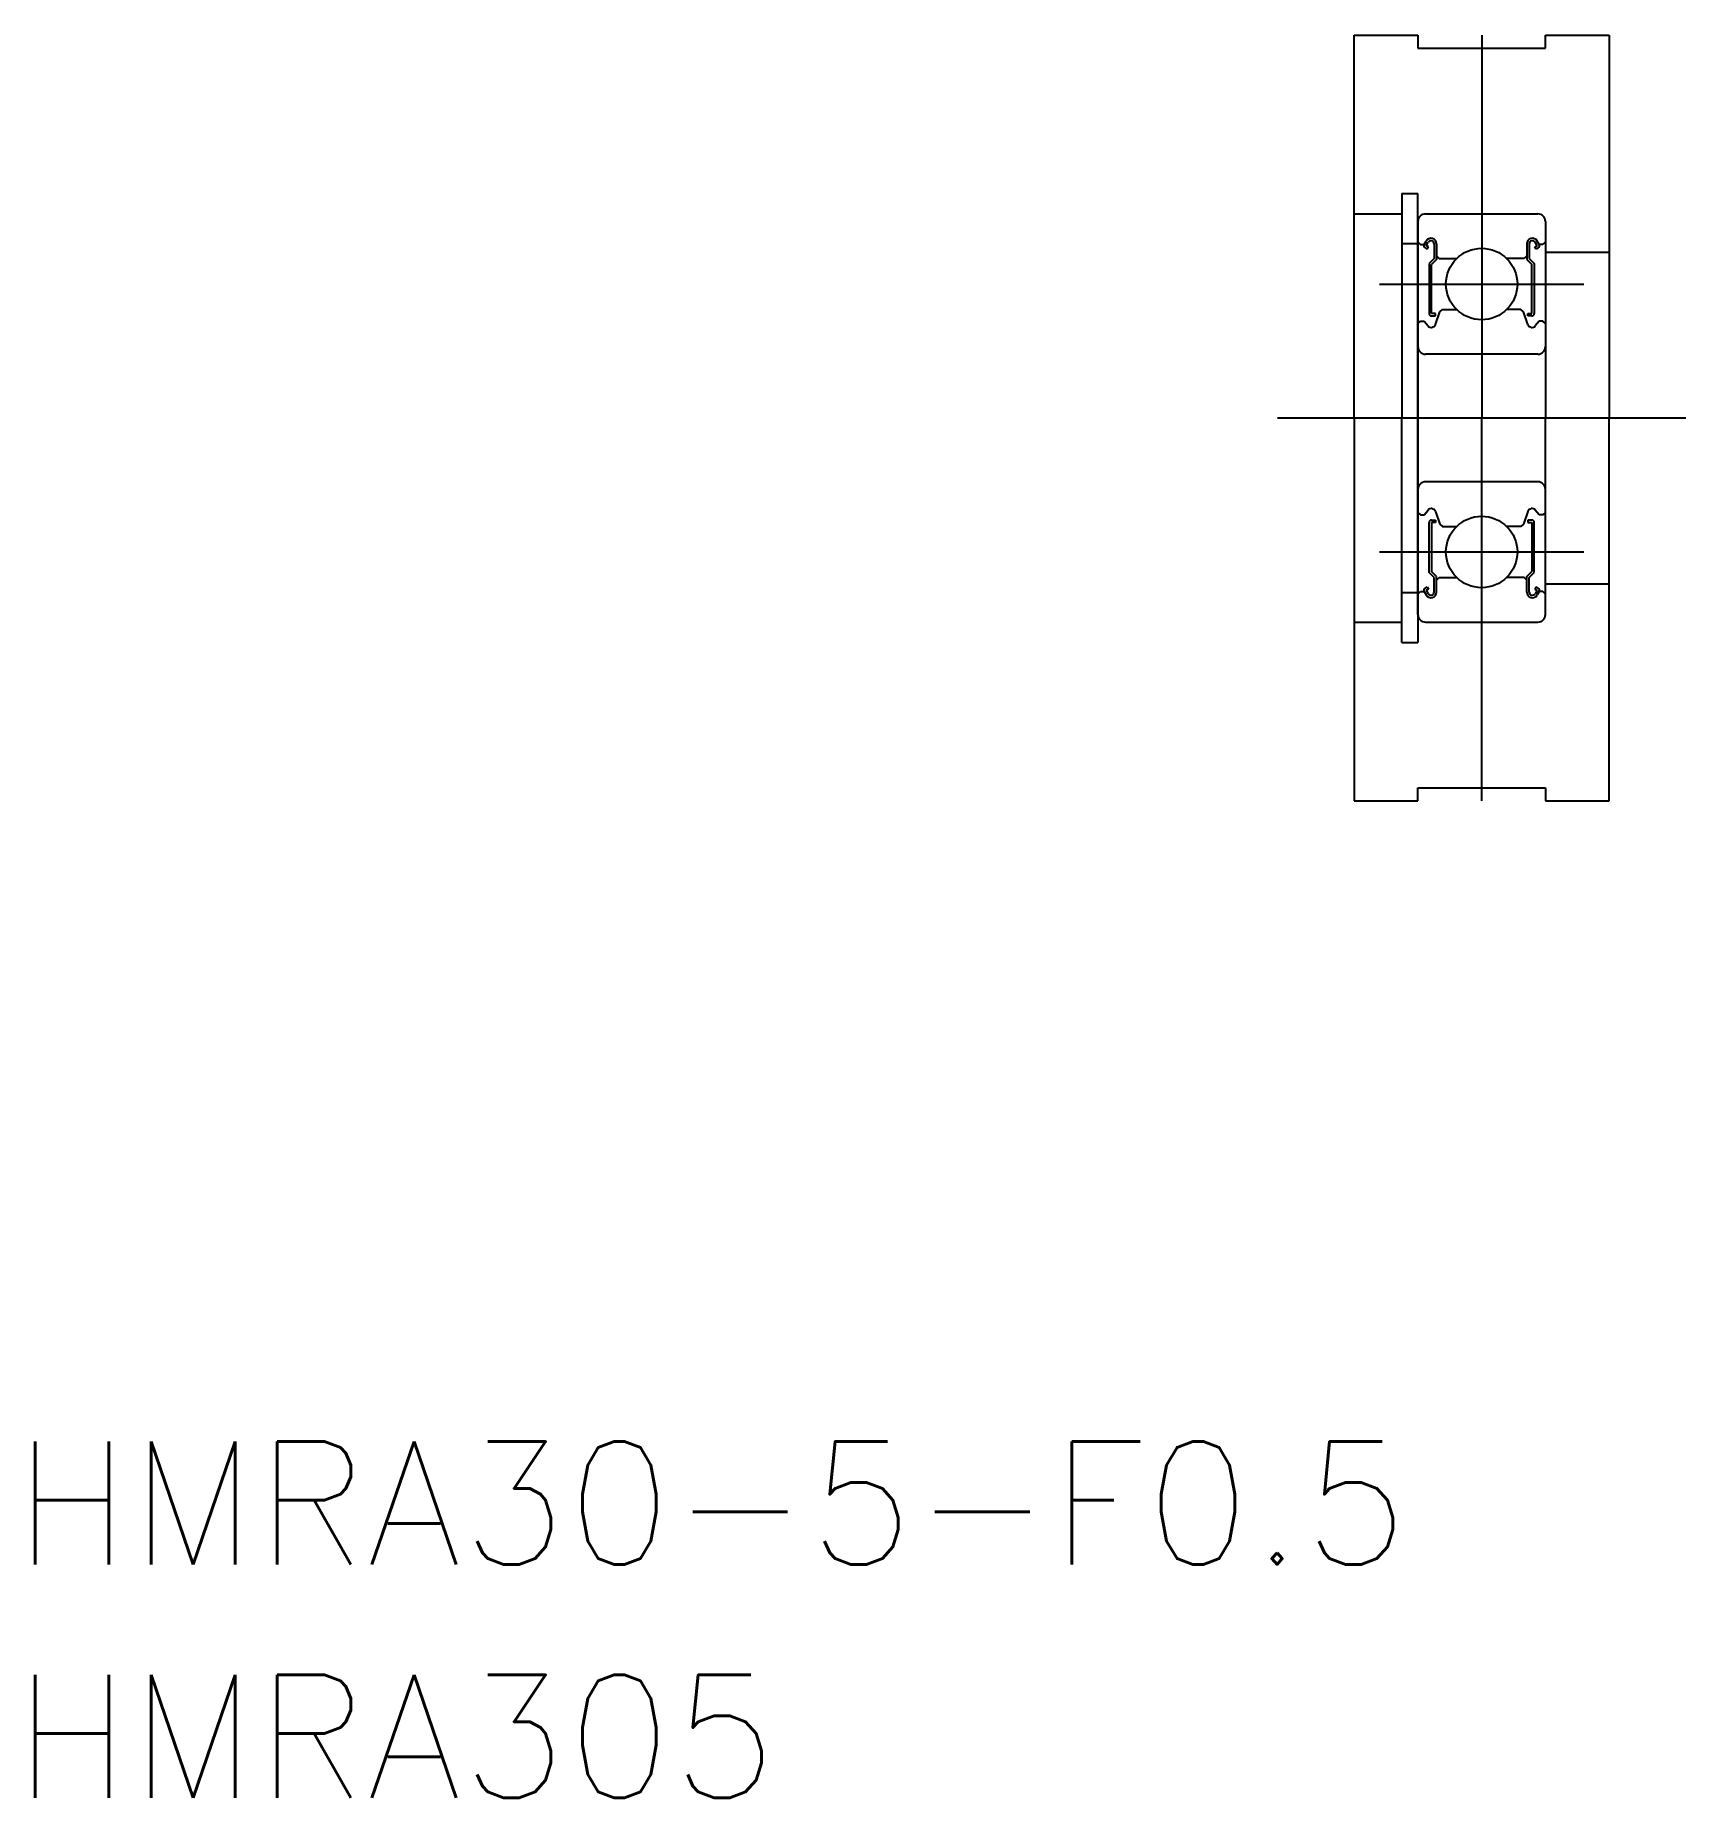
# Model space of a CAD drawing. Extents: x 154.8 to 219.5, y 104.5 to 173.5.
import ezdxf

# ---------------------------------------------------------------- set-up
doc = ezdxf.new("R2010")
doc.units = 0
doc.linetypes.add('CENTER', pattern=[50.8, 31.75, -6.35, 6.35, -6.35])
doc.layers.get('0').update_dxf_attribs({"linetype": 'CONTINUOUS'})
doc.layers.add('CENTER', color=1, linetype='CENTER')
doc.styles.get("Standard").update_dxf_attribs({"font": 'txt.shx'})

msp = doc.modelspace()

# ---------------------------------------------------------------- linework, layer by layer
at = {"color": 7, "linetype": 'CONTINUOUS'}
for p, q in [((206.535, 158.535), (206.535, 173.535)), ((206.535, 173.535), (209.035, 173.535)), ((209.035, 173.535), (209.035, 173.035)), ((214.035, 173.535), (216.535, 173.535)), ((214.035, 173.035), (214.035, 173.535)), ((216.535, 173.535), (216.535, 158.535)), ((209.035, 173.035), (214.035, 173.035)), ((208.41, 167.335), (209.035, 167.335)), ((208.41, 167.335), (208.41, 158.535)), ((209.035, 158.535), (209.035, 167.335)), ((206.535, 166.535), (208.41, 166.535)), ((209.335, 166.535), (213.735, 166.535)), ((209.035, 166.235), (209.035, 158.535)), ((214.035, 166.235), (214.035, 158.535)), ((208.41, 165.371), (209.035, 165.371)), ((209.035, 165.435), (209.135, 165.335)), ((209.135, 165.335), (209.279, 165.335)), ((209.279, 165.335), (209.359, 165.47)), ((209.315, 165.202), (209.4, 165.153)), ((209.364, 165.286), (209.444, 165.421)), ((209.449, 165.237), (209.364, 165.286)), ((209.4, 165.153), (209.449, 165.237)), ((209.67, 165.36), (209.67, 164.785)), ((209.768, 165.36), (209.768, 164.745)), ((213.302, 165.36), (213.302, 164.745)), ((213.399, 165.36), (213.399, 164.785)), ((213.621, 165.237), (213.706, 165.286)), ((213.67, 165.153), (213.621, 165.237)), ((213.706, 165.286), (213.626, 165.421)), ((213.755, 165.202), (213.67, 165.153)), ((213.79, 165.335), (213.711, 165.47)), ((213.935, 165.335), (213.79, 165.335)), ((214.035, 165.435), (213.935, 165.335)), ((209.67, 164.785), (209.475, 164.59)), ((209.475, 164.59), (209.475, 162.633)), ((209.768, 164.745), (209.573, 164.549)), ((209.573, 162.633), (209.573, 164.549)), ((209.768, 164.885), (209.868, 164.785)), ((209.868, 164.785), (210.555, 164.785)), ((213.202, 164.785), (212.515, 164.785)), ((213.302, 164.885), (213.202, 164.785)), ((213.302, 164.745), (213.497, 164.549)), ((213.399, 164.785), (213.595, 164.59)), ((213.497, 162.633), (213.497, 164.549)), ((213.595, 164.59), (213.595, 162.633)), ((214.035, 165.035), (216.535, 165.035)), ((209.035, 162.235), (209.135, 162.335)), ((209.135, 162.335), (209.279, 162.335)), ((209.279, 162.335), (209.437, 162.143)), ((209.719, 162.633), (209.573, 162.633)), ((209.573, 162.535), (209.719, 162.535)), ((209.719, 162.201), (209.898, 162.691)), ((209.719, 162.535), (209.719, 162.633)), ((209.898, 162.691), (209.998, 162.785)), ((209.998, 162.785), (210.555, 162.785)), ((213.072, 162.785), (212.515, 162.785)), ((213.172, 162.691), (213.072, 162.785)), ((213.35, 162.201), (213.172, 162.691)), ((213.35, 162.633), (213.497, 162.633)), ((213.35, 162.535), (213.35, 162.633)), ((213.497, 162.535), (213.35, 162.535)), ((213.79, 162.335), (213.633, 162.143)), ((213.935, 162.335), (213.79, 162.335)), ((214.035, 162.235), (213.935, 162.335)), ((213.735, 161.035), (209.335, 161.035)), ((206.535, 158.535), (206.535, 143.535)), ((208.41, 149.735), (208.41, 158.535)), ((209.035, 158.535), (209.035, 149.735)), ((209.035, 150.835), (209.035, 158.535)), ((214.035, 150.835), (214.035, 158.535)), ((216.535, 143.535), (216.535, 158.535)), ((213.735, 156.035), (209.335, 156.035)), ((209.035, 154.835), (209.135, 154.735)), ((209.135, 154.735), (209.279, 154.735)), ((209.279, 154.735), (209.437, 154.928)), ((209.719, 154.87), (209.898, 154.379)), ((213.35, 154.87), (213.172, 154.379)), ((213.79, 154.735), (213.633, 154.928)), ((213.935, 154.735), (213.79, 154.735)), ((214.035, 154.835), (213.935, 154.735)), ((209.475, 152.481), (209.475, 154.437)), ((209.573, 154.535), (209.719, 154.535)), ((209.719, 154.437), (209.573, 154.437)), ((209.573, 154.437), (209.573, 152.521)), ((209.719, 154.535), (209.719, 154.437)), ((209.898, 154.379), (209.998, 154.285)), ((209.998, 154.285), (210.555, 154.285)), ((213.072, 154.285), (212.515, 154.285)), ((213.172, 154.379), (213.072, 154.285)), ((213.497, 154.535), (213.35, 154.535)), ((213.35, 154.535), (213.35, 154.437)), ((213.35, 154.437), (213.497, 154.437)), ((213.497, 154.437), (213.497, 152.521)), ((213.595, 152.481), (213.595, 154.437)), ((209.67, 152.285), (209.475, 152.481)), ((209.768, 152.326), (209.573, 152.521)), ((209.67, 151.71), (209.67, 152.285)), ((209.768, 151.71), (209.768, 152.326)), ((209.768, 152.185), (209.868, 152.285)), ((209.868, 152.285), (210.555, 152.285)), ((213.202, 152.285), (212.515, 152.285)), ((213.302, 152.185), (213.202, 152.285)), ((213.302, 152.326), (213.497, 152.521)), ((213.302, 151.71), (213.302, 152.326)), ((213.399, 152.285), (213.595, 152.481)), ((213.399, 151.71), (213.399, 152.285)), ((214.035, 152.035), (216.535, 152.035)), ((208.41, 151.7), (209.035, 151.7)), ((209.035, 151.635), (209.135, 151.735)), ((209.135, 151.735), (209.279, 151.735)), ((209.279, 151.735), (209.359, 151.6)), ((209.315, 151.869), (209.4, 151.918)), ((209.449, 151.833), (209.364, 151.784)), ((209.364, 151.784), (209.444, 151.649)), ((209.4, 151.918), (209.449, 151.833)), ((213.67, 151.918), (213.621, 151.833)), ((213.621, 151.833), (213.706, 151.784)), ((213.706, 151.784), (213.626, 151.649)), ((213.755, 151.869), (213.67, 151.918)), ((213.79, 151.735), (213.711, 151.6)), ((213.935, 151.735), (213.79, 151.735)), ((214.035, 151.635), (213.935, 151.735)), ((206.535, 150.535), (208.41, 150.535)), ((209.335, 150.535), (213.735, 150.535)), ((208.41, 149.735), (209.035, 149.735)), ((209.035, 144.035), (214.035, 144.035)), ((209.035, 143.535), (209.035, 144.035)), ((214.035, 144.035), (214.035, 143.535)), ((206.535, 143.535), (209.035, 143.535)), ((214.035, 143.535), (216.535, 143.535))]:
    msp.add_line(p, q, dxfattribs=at)
for centre in [(211.535, 163.785), (211.535, 153.285)]:
    msp.add_circle(centre, 1.4, dxfattribs=at)
for centre, radius, start, end in [((209.335, 166.235), 0.3, 90, 180), ((213.735, 166.235), 0.3, 0, 90), ((209.364, 165.286), 0.0978, 150.01376, 239.99626), ((209.549, 165.36), 0.219, 0, 150.00027), ((209.549, 165.36), 0.121, 0, 150.00005), ((213.521, 165.36), 0.219, 29.99973, 180), ((213.521, 165.36), 0.121, 29.99995, 180), ((213.706, 165.286), 0.0978, 300.00374, 29.98624), ((209.573, 162.633), 0.0978, 180.00005, 270.00003), ((213.497, 162.633), 0.0978, 269.99997, 359.99995), ((209.562, 162.248), 0.164, 220.00009, 343.15288), ((213.507, 162.248), 0.164, 196.84712, 319.99991), ((209.335, 161.335), 0.3, 180, 270), ((213.735, 161.335), 0.3, 270, 0), ((209.335, 155.735), 0.3, 90, 180), ((213.735, 155.735), 0.3, 0, 90), ((209.562, 154.822), 0.164, 16.84712, 139.99991), ((213.507, 154.822), 0.164, 40.00009, 163.15288), ((209.573, 154.437), 0.0978, 89.99997, 179.99995), ((213.497, 154.437), 0.0978, 0.00005, 90.00003), ((209.364, 151.784), 0.0978, 120.00374, 209.98624), ((209.549, 151.71), 0.219, 209.99973, 0), ((209.549, 151.71), 0.121, 209.99995, 0), ((213.521, 151.71), 0.219, 180, 330.00027), ((213.521, 151.71), 0.121, 180, 330.00005), ((213.706, 151.784), 0.0978, 330.01376, 59.99626), ((209.335, 150.835), 0.3, 180, 270), ((213.735, 150.835), 0.3, 270, 0)]:
    msp.add_arc(centre, radius, start, end, dxfattribs=at)
at = {"layer": 'CENTER', "color": 1, "linetype": 'CENTER'}
for p, q in [((211.535, 173.535), (211.535, 158.535)), ((207.535, 163.785), (215.535, 163.785)), ((203.535, 158.535), (219.535, 158.535)), ((211.535, 143.535), (211.535, 158.535)), ((207.535, 153.285), (215.535, 153.285))]:
    msp.add_line(p, q, dxfattribs=at)

# ---------------------------------------------------------------- texts
at = {"color": 7, "linetype": 'CONTINUOUS'}
for s, height, p in [('HMRA30-5-F0.5', 4.81259, (154.011, 113.605)), ('HMRA305', 4.8126, (154.011, 104.461))]:
    msp.add_text(s, height=height, dxfattribs=at).set_placement(p)

doc.saveas('drawing.dxf')
